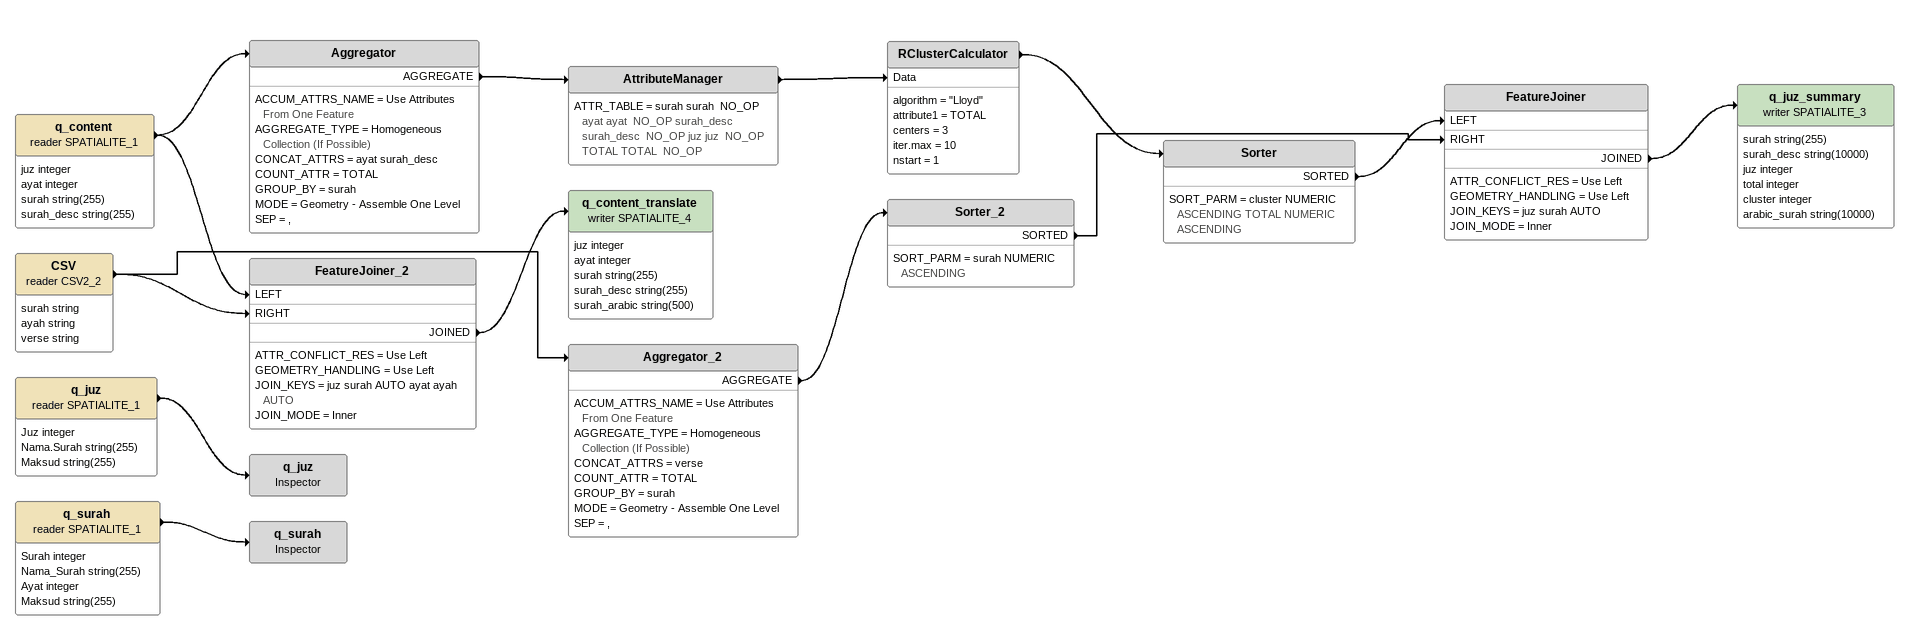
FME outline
q_content (reader SPATIALITE_1)
    attributes: juz integer, ayat integer, surah string(255), surah_desc string(255)
    -> Aggregator
    -> FeatureJoiner_2 [LEFT]
Aggregator
    ACCUM_ATTRS_NAME = Use Attributes From One Feature
    AGGREGATE_TYPE = Homogeneous Collection (If Possible)
    CONCAT_ATTRS = ayat surah_desc
    COUNT_ATTR = TOTAL
    GROUP_BY = surah
    MODE = Geometry - Assemble One Level
    SEP = ,
    AGGREGATE -> AttributeManager
AttributeManager
    ATTR_TABLE = surah surah  NO_OP ayat ayat  NO_OP surah_desc surah_desc  NO_OP juz juz  NO_OP TOTAL TOTAL  NO_OP
    -> RClusterCalculator [Data]
RClusterCalculator
    algorithm = "Lloyd"
    attribute1 = TOTAL
    centers = 3
    iter.max = 10
    nstart = 1
    -> Sorter
Sorter
    SORT_PARM = cluster NUMERIC ASCENDING TOTAL NUMERIC ASCENDING
    SORTED -> FeatureJoiner [LEFT]
CSV (reader CSV2_2)
    attributes: surah string, ayah string, verse string
    -> Aggregator_2
    -> FeatureJoiner_2 [RIGHT]
FeatureJoiner_2
    ATTR_CONFLICT_RES = Use Left
    GEOMETRY_HANDLING = Use Left
    JOIN_KEYS = juz surah AUTO ayat ayah AUTO
    JOIN_MODE = Inner
    JOINED -> q_content_translate (writer SPATIALITE_4)
q_content_translate (writer SPATIALITE_4)
    attributes: juz integer, ayat integer, surah string(255), surah_desc string(255), surah_arabic string(500)
Aggregator_2
    ACCUM_ATTRS_NAME = Use Attributes From One Feature
    AGGREGATE_TYPE = Homogeneous Collection (If Possible)
    CONCAT_ATTRS = verse
    COUNT_ATTR = TOTAL
    GROUP_BY = surah
    MODE = Geometry - Assemble One Level
    SEP = ,
    AGGREGATE -> Sorter_2
Sorter_2
    SORT_PARM = surah NUMERIC ASCENDING
    SORTED -> FeatureJoiner [RIGHT]
FeatureJoiner
    ATTR_CONFLICT_RES = Use Left
    GEOMETRY_HANDLING = Use Left
    JOIN_KEYS = juz surah AUTO
    JOIN_MODE = Inner
    JOINED -> q_juz_summary (writer SPATIALITE_3)
q_juz_summary (writer SPATIALITE_3)
    attributes: surah string(255), surah_desc string(10000), juz integer, total integer, cluster integer, arabic_surah string(10000)
q_juz (reader SPATIALITE_1)
    attributes: Juz integer, Nama.Surah string(255), Maksud string(255)
    -> q_juz
q_juz: Inspector
q_surah (reader SPATIALITE_1)
    attributes: Surah integer, Nama_Surah string(255), Ayat integer, Maksud string(255)
    -> q_surah
q_surah: Inspector
